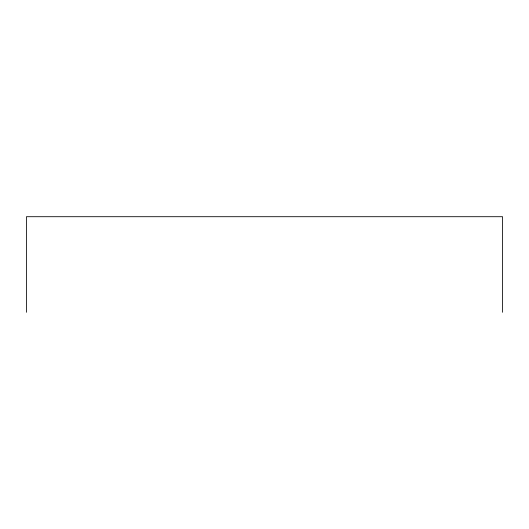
<?xml version="1.0" encoding="UTF-8"?>
<svg xmlns="http://www.w3.org/2000/svg" width="529" height="529" viewBox="0 0 529 529"><rect width="100%" height="100%" fill="white"/><g stroke="black" fill="none" stroke-linecap="round" stroke-linejoin="round"><path stroke-width="0.79" d="M502.55 312.295L502.55 216.705L26.45 216.705L26.45 312.295"/></g></svg>
